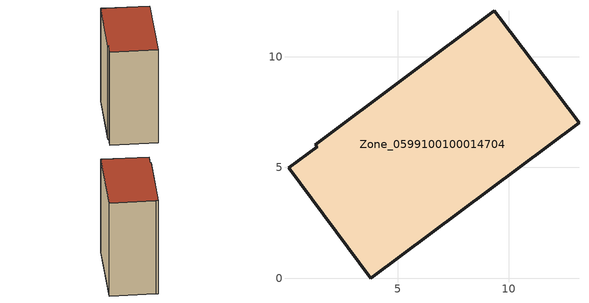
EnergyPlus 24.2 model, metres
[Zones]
Zone_0599100100014704
 floor ground (C_G): 9.37,12.06 9.58,11.78 13.18,7.02 3.79,0 0.07,4.98 1.37,5.94 1.28,6.03 z0
 wall outside (C_F): 3.79,0 13.18,7.02 9.58,11.78 9.37,12.06 1.28,6.03 1.37,5.94 0.07,4.98 3.79,0 z0:13.57
 roof outside (C_R): 1.37,5.94 0.07,4.98 3.79,0 13.18,7.02 9.58,11.78 9.37,12.06 1.28,6.03 z13.57
[BUILDING]
Pand.0599100100014704: North Axis=0; Terrain=City; Loads Convergence Tolerance Value=0.04; Temperature Convergence Tolerance Value=0.4; Solar Distribution=FullExterior; Maximum Number of Warmup Days=25; Minimum Number of Warmup Days=1
[Site:Location]
Rotterdam.The.Hague.AP_ZH_NLD Design_Conditions: Latitude=51.96; Longitude=4.45; Time Zone=1; Elevation=-4.5
[SITE:GROUNDTEMPERATURE:BUILDINGSURFACE]
18, 18, 18, 18, 18, 18, 18, 18, 18, 18, 18, 18
[MATERIAL] Thermal Absorptance=0.9; Solar Absorptance=0.7; Visible Absorptance=0.7
Name | Roughness | Thickness | Conductivity | Density | Specific Heat
G.TI.2015-2018 | MediumSmooth | 0.15 | 0.0428571 | 540 | 1210
F.TI.2015-2018 | Rough | 0.3 | 0.0666667 | 1920 | 840
R.TI.2015-2018 | MediumRough | 0.2 | 0.0333333 | 1500 | 1000
[CONSTRUCTION]
C_G: G.TI.2015-2018
C_F: F.TI.2015-2018
C_R: R.TI.2015-2018
[ZONE]
Zone_0599100100014704: Type=1; Multiplier=1; Ceiling Height=Autocalculate; Volume=Autocalculate; Floor Area=autocalculate; Part of Total Floor Area=Yes
[ZONEINFILTRATION:DESIGNFLOWRATE]
Infil_Zone_0599100100014704: Zone or ZoneList or Space or SpaceList=Zone_0599100100014704; Schedule=AlwaysOn; Design Flow Rate Calculation Method=Flow/Area; Flow Rate per Floor Area=0.0015; Constant Term Coefficient=1; Temperature Term Coefficient=0; Velocity Term Coefficient=0; Velocity Squared Term Coefficient=0
[HVACTEMPLATE:ZONE:IDEALLOADSAIRSYSTEM]
Zone_0599100100014704: Maximum Heating Supply Air Temperature=50; Minimum Cooling Supply Air Temperature=13; Maximum Heating Supply Air Humidity Ratio=0.0156; Minimum Cooling Supply Air Humidity Ratio=0.0077; Heating Limit=NoLimit; Cooling Limit=NoLimit; Dehumidification Control Type=ConstantSensibleHeatRatio; Cooling Sensible Heat Ratio=0.7; Dehumidification Setpoint=60; Humidification Control Type=None; Humidification Setpoint=30; Outdoor Air Method=None; Outdoor Air Flow Rate per Person=0.00944; Outdoor Air Flow Rate per Zone Floor Area=0; Outdoor Air Flow Rate per Zone=0; Demand Controlled Ventilation Type=None; Outdoor Air Economizer Type=NoEconomizer; Heat Recovery Type=None; Sensible Heat Recovery Effectiveness=0.7; Latent Heat Recovery Effectiveness=0.65
[ZONECONTROL:THERMOSTAT]
ThermostatControl_Zone_0599100100014704: Zone or ZoneList=Zone_0599100100014704; Control Type Schedule=DualSetpointControlType; Control 1=Thermostat_Zone_0599100100014704; Temperature Difference Between Cutout And Setpoint=0
[THERMOSTATSETPOINT:DUALSETPOINT]
Thermostat_Zone_0599100100014704: Heating Setpoint Temperature Schedule=HeatingSetpoint_Zone_0599100100014704; Cooling Setpoint Temperature Schedule=CoolingSetpoint_Zone_0599100100014704
[SCHEDULE:COMPACT]
HeatingSetpoint_Zone_0599100100014704: Through: 12/31, For: AllDays, Until: 24:00, 21
CoolingSetpoint_Zone_0599100100014704: Through: 12/31, For: AllDays, Until: 24:00, 24
DualSetpointControlType: Through: 12/31, For: AllDays, Until: 24:00, 4
AlwaysOn: Through: 12/31, For: AllDays, Until: 24:00, 1
